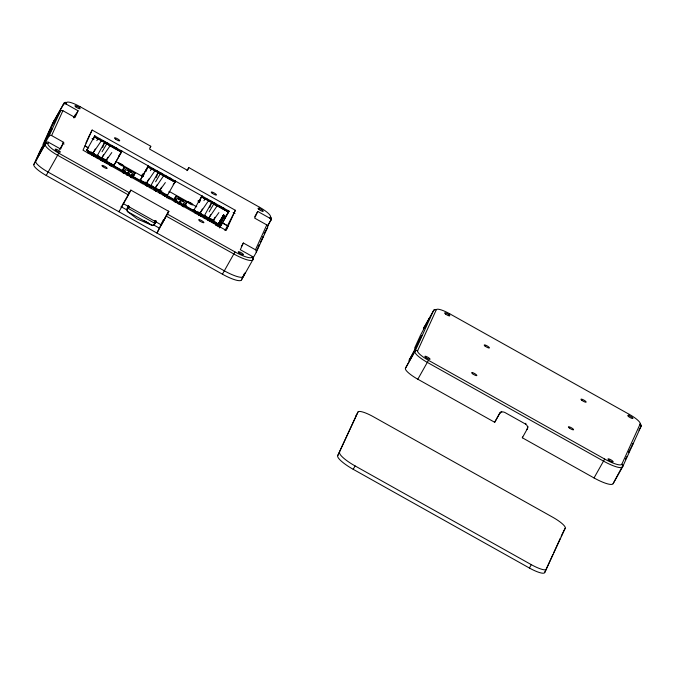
<?xml version="1.0" encoding="UTF-8"?>
<svg xmlns="http://www.w3.org/2000/svg" width="675" height="675" viewBox="0 0 675 675"><rect width="100%" height="100%" fill="white"/><g stroke="black" fill="none" stroke-linecap="round" stroke-linejoin="round"><path stroke-width="1.01" d="M131.389 171.847L131.043 171.669M182.908 200.829L183.187 200.939M98.736 157.511L98.12 156.929M94.576 137.708L94.745 135.886L229.053 211.123L220.944 225.61L193.725 210.431L194.088 209.672L193.767 210.195L195.581 211.207M148.129 167.712L148.306 165.89L149.318 167.569L151.428 168.851L153.039 168.539L154.761 171.011L157.427 170.994M201.682 197.716L201.859 195.893L202.88 197.572L204.981 198.855L206.592 198.543L208.313 201.015L210.98 200.998M215.021 205.268L215.367 203.462L211.916 202.019L204.39 215.679L205.824 216.076M220.573 226.007L220.345 226.943L216.16 224.75L216.608 223.771L220.573 226.007L219.603 227.652M135.034 173.213L132.967 177.128L122.158 171.087L122.698 169.627L124.242 167.164L135.034 173.213L132.967 177.128M186.865 202.247L184.79 206.17L173.99 200.121L175.112 197.395L176.065 196.197L186.865 202.247L185.38 204.888M102.718 147.428L104.802 142.012L108.262 143.454L109.983 145.918L112.649 145.91M156.271 177.432L158.363 172.015L161.814 173.458L163.536 175.922L166.202 175.913M173.99 200.121L176.065 196.197M209.824 207.436L211.646 202.525L228.622 212.077L221.78 208.558L220.691 206.938L224.142 208.381L224.817 209.9L226.969 211.115L228.428 210.777M123.82 173.07C127.904 168.033 119.264 171.315 123.719 173.273L125.002 170.902M127.702 175.5C132.089 170.37 123.204 173.332 127.702 175.5L128.984 173.137M131.676 177.727C136.072 172.597 127.187 175.559 131.676 177.727L132.958 175.365M175.542 199.226L174.268 201.589C178.251 204.356 176.344 195.168 174.361 201.395M180.807 202.171L179.525 204.533L180.807 202.171L179.516 201.454L178.242 203.816L179.516 201.454M184.79 204.398L183.507 206.769L184.79 204.398L183.499 203.681L182.225 206.052L183.499 203.681M93.167 139.683L94.745 135.886L95.766 137.565L97.875 138.847L99.478 138.535L101.208 141.007L103.866 140.991M145.935 171.585L148.306 165.89L140.214 180.183L146.559 183.743M199.1 202.534L201.859 195.893L193.725 210.431L195.151 210.338M267.604 226.159L271.232 219.468A1.983 1.932 24.5 0 0 270.456 216.818A13.863 3.021 29.5 0 0 259.622 207.276L188.789 167.569L187.532 170.362L149.529 149.065L150.795 146.256L79.954 106.616A13.863 3.021 29.5 0 0 66.606 102.608A1.983 1.932 24.5 0 0 63.923 103.317L52.507 123.508L42.981 144.425L52.144 128.393L40.112 150.744L33.826 164.557A15.846 3.459 29.5 0 0 46.204 175.458L222.421 274.185A19.803 4.32 29.5 0 0 241.49 279.914L253.184 259.132A1.983 1.932 24.5 0 0 252.408 256.483L240.317 249.708L243.371 243L255.462 249.775A1.983 1.932 24.5 0 1 256.238 252.425L252.728 258.618M259.622 207.276L259.267 207.841M449.305 314.305L449.668 313.715M628.973 414.965L629.336 414.366A13.863 3.021 29.5 0 1 640.162 423.942A1.983 1.932 24.5 0 1 640.938 426.592L622.62 466.855L613.102 483.68A19.803 4.32 29.5 0 1 594.025 477.942L522.332 437.78L522.695 436.987M629.159 451.668L628.729 452.301M122.158 171.087L124.242 167.164M42.01 147.378L35.724 161.19A15.846 3.459 29.5 0 0 48.111 172.091L224.328 270.818A19.803 4.32 29.5 0 0 243.397 276.548L245.093 272.827M44.888 141.058L54.405 120.142A15.846 3.459 29.5 0 1 55.907 119.526M39.412 153.098L48.929 136.274A1.983 1.932 24.5 0 1 51.604 135.565L63.703 142.341L60.649 149.048L48.549 142.273A1.983 1.932 24.5 0 0 45.875 142.99L33.826 164.557M48.929 136.274L60.244 111.409A1.983 1.932 24.5 0 1 62.918 110.7L75.018 117.475L78.072 110.759L65.973 103.984A1.983 1.932 24.5 0 0 63.298 104.701L53.781 121.525M63.298 104.701L63.923 103.317A15.846 3.459 29.5 0 1 66.133 102.735M163.249 220.033L156.946 233.069L168.851 211.41L130.849 190.114L128.461 194.948L57.628 155.267A15.846 3.459 29.5 0 1 45.242 144.366A1.983 1.932 24.5 0 1 47.925 143.657L48.549 142.273M51.604 135.565L62.918 110.7M65.973 103.984L66.606 102.608M85.868 143.092L89.868 134.3M92.171 130.056L83.008 150.188L226.218 230.42L235.372 210.288L92.171 130.056L90.264 133.422M118.505 156.389L121.939 151.116L113.839 165.603L86.611 150.424L86.982 149.664L86.662 150.179L88.467 151.2M119.298 210.988L118.943 211.773L128.461 194.948M121.205 207.622L122.825 204.069M128.377 205.58L126.757 209.132L127.364 211.461L137.329 219.021L152.592 225.585L154.406 224.615L155.663 221.856M141.851 175.972L141.488 176.766L143.353 176.327M128.579 205.453L127.499 207.816L127.364 211.461L152.592 225.585L155.149 223.307L155.503 222.514L154.643 222.033L155.031 221.189L156.22 220.936M142.408 175.061L143.303 175.492L142.231 175.449L143.277 176.285L143.994 173.964M142.771 174.268L143.665 174.698L142.948 173.872M129.296 206.28L128.638 208.651L153.951 222.834L154.491 222.379L155.326 222.91L154.643 222.033L155.866 221.729L154.997 221.24M166.565 194.299L167.392 195.607L140.164 180.428L148.306 165.89M169.493 191.464L169.13 192.248L169.56 191.573M147.876 166.835L168.218 178.554L175.061 182.073L175.492 181.119L173.205 184.638M130.849 190.114L123.23 203.572L161.241 224.868L168.59 211.165M201.859 195.893L201.428 196.838L220.902 208.018M223.585 214.886L217.662 225.129L218.869 225.813L224.564 215.485L223.585 214.886L217.207 226.133M220.573 220.084L219.831 221.4M218.869 225.813L224.564 215.485M270.608 220.852A1.983 1.932 24.5 0 0 269.831 218.202L257.74 211.427L254.686 218.135L266.777 224.91A1.983 1.932 24.5 0 1 267.553 227.559L256.238 252.425M241.49 279.914L244.46 273.4M166.463 216.245L233.845 253.994A19.803 4.32 29.5 0 0 252.914 259.723A1.983 1.932 24.5 0 0 252.138 257.074L252.408 256.483M255.462 249.775L266.777 224.91M269.831 218.202L270.456 216.818M257.293 249.278L259.453 244.544M252.914 259.723L253.184 259.132M337.719 455.676L357.944 412.054A15.846 3.459 29.5 0 1 373.199 416.644L552.867 517.303A15.846 3.459 29.5 0 1 565.253 528.204L544.666 572.611A15.846 3.459 29.5 0 1 529.411 568.029L353.194 469.302A19.803 4.32 29.5 0 1 337.719 455.676L357.944 412.054M501.778 411.404A3.957 3.864 24.5 0 0 499.812 413.092L494.691 422.288L417.817 379.223A15.846 3.459 29.5 0 1 405.43 368.322L413.134 354.257L415.361 349.355L409.025 360.425L419.648 340.343L421.875 335.433L414.593 348.19L420.517 335.163L429.73 317.773L423.394 328.852L424.111 327.274L433.628 310.449A15.846 3.459 29.5 0 1 435.13 309.833M405.43 368.322L414.948 351.498A1.983 1.932 24.5 0 1 417.631 350.781L436.312 309.732A13.863 3.021 29.5 0 1 449.66 313.748L629.328 414.382M494.691 422.288L499.812 413.092M522.332 437.78L527.453 428.574L527.091 429.368A3.957 3.864 24.5 0 0 525.538 424.069L525.901 423.276M544.666 572.611L552.918 554.479M553.787 552.572L560.309 538.245M561.178 536.338L562.916 532.524M613.102 483.68L621.776 467.48M436.312 309.732A1.983 1.932 24.5 0 0 433.628 310.449L414.948 351.498A15.846 3.459 29.5 0 0 427.334 362.399L603.543 461.126A19.803 4.32 29.5 0 0 622.62 466.855A1.983 1.932 24.5 0 0 621.844 464.206L640.162 423.942M87.539 152.871L88.417 151.006M91.927 155.326L92.804 153.461M96.314 157.79L97.529 155.199M100.702 160.245L101.579 158.38M105.089 162.7L105.967 160.836M109.477 165.164L110.354 163.299M141.092 182.874L141.969 181.01M145.479 185.33L146.357 183.465M149.867 187.793L150.744 185.929M154.254 190.249L155.478 187.658M154.305 190.148L155.132 188.384M158.65 192.704L159.519 190.839M163.038 195.168L163.907 193.303M194.653 212.878L195.522 211.013M199.041 215.333L200.256 212.743M199.083 215.241L200.323 212.591M203.428 217.797L204.297 215.932M207.816 220.253L208.685 218.388M212.203 222.716L213.081 220.852M47.925 143.657A13.863 3.021 29.5 0 0 58.759 153.191L46.204 175.458M167.577 214.211L234.976 251.918A17.828 3.89 29.5 0 0 252.138 257.074M234.951 251.961L222.421 274.185M417.631 350.781A13.863 3.021 29.5 0 0 428.465 360.323L417.817 379.223M621.844 464.206A17.828 3.89 29.5 0 1 604.673 459.042L594.025 477.942M626.999 456.401L626.737 456.933M175.551 202.306L176.833 199.943M257.259 249.362L256.787 250.256M122.437 172.555L123.711 170.184M126.419 174.783L127.693 172.412M130.393 177.01L131.667 174.648M215.722 225.45L216.608 223.771M631.488 446.825L633.108 443.382L632.205 444.867M626.493 457.388L626.02 458.257M631.344 447.095L630.83 448.023M256.483 250.822L256.137 251.463M218.413 226.808L224.108 216.489L223.13 215.89L223.99 216.667M260.938 241.237L263.402 236.258L262.946 236.976M625.835 458.587L625.463 459.262M218.54 226.538L224.108 216.489M630.458 448.698L630.079 449.373M260.567 241.912L260.204 242.561M166.345 197.412L167.324 198.011M107.485 160.988L92.88 153.233L95.276 148.989M103.106 158.524L101.672 158.127L103.579 154.744M107.958 157.216L106.051 160.608L104.532 159.368L106.051 160.608L111.797 152.567M161.047 190.991L146.441 183.237L148.829 178.993M156.659 188.528L155.225 188.131L157.132 184.748M158.119 189.354L159.604 190.612L161.519 187.22M214.599 220.995L199.994 213.241L202.382 208.997M210.212 218.531L208.778 218.135L210.693 214.751M211.672 219.358L213.157 220.615L215.072 217.223M50.726 128.233L60.244 111.409M36.357 159.806L45.875 142.99M73.676 117.644L75.676 114.1M74.005 117.939L78.072 110.759M59.636 149.512L63.703 142.341M121.939 151.116L113.847 165.417L103.385 159.553M145.614 170.412L146.205 170.049M175.492 181.119L167.408 195.421L161.063 191.869M155.866 221.729L154.761 223.83L154.668 221.982L154.938 223.433M187.017 170.657L188.789 167.569M161.241 224.868L168.851 211.41M235.372 210.288L224.969 230.572M226.42 228.926L228.471 225.298M254.694 216.81L257.74 211.427M241.338 246.586L243.371 243M267.722 225.678L271.232 219.468A15.846 3.459 29.5 0 0 271.097 218.303M264.043 233.753L267.553 227.559M353.194 469.302L355.101 465.936A19.803 4.32 29.5 0 1 339.618 452.318M529.411 568.029L531.309 564.663A15.846 3.459 29.5 0 0 546.573 569.253M565.253 528.204L563.347 531.562A15.846 3.459 29.5 0 0 563.38 530.862M638.963 430.093L640.938 426.592A15.846 3.459 29.5 0 0 640.052 424.28M628.703 451.811L629.733 449.997M150.188 147.293L150.787 146.273M262.162 238.317L262.803 237.212M258.247 246.518L258.584 245.936M96.846 140.628L97.875 138.847M150.398 170.64L151.428 168.851M203.951 200.644L204.981 198.855M79.599 107.182L79.971 106.574M217.325 225.855L223.13 215.89M102.06 151.782L106.785 143.733L108.262 143.454M155.613 181.786L160.338 173.737L161.814 173.458M209.166 211.798L213.899 203.74L215.367 203.462L217.097 205.934L219.755 205.917M258.888 245.405L259.335 244.654M622.072 466.45L622.333 466.012M140.214 180.183L140.535 179.668L140.164 180.428L141.598 180.335M224.471 218.16L229.053 211.123L220.961 225.425L219.147 224.412M89.1 153.63L90.188 152.002M93.487 156.085L94.576 154.457M97.875 158.549L98.963 156.921M102.263 161.004L103.351 159.376M106.65 163.46L107.738 161.831M111.037 165.923L112.126 164.295M142.653 183.634L143.741 182.005M147.04 186.089L148.129 184.461M151.428 188.553L152.516 186.924M155.815 191.008L156.904 189.38M160.211 193.463L161.84 191.025M164.599 195.927L165.679 194.299M196.214 213.637L197.294 212.009M200.602 216.093L201.682 214.464M204.989 218.557L206.069 216.928M210.457 219.383L209.377 221.012L210.929 218.725M213.764 223.467L214.852 221.847M89.058 153.723L90.121 152.137M93.445 156.187L94.508 154.6M97.833 158.642L98.896 157.056M102.22 161.106L103.823 158.718M106.608 163.561L107.679 161.975M110.995 166.016L112.067 164.43M142.611 183.735L143.682 182.14M146.998 186.19L148.07 184.604M151.386 188.646L152.989 186.266M155.773 191.109L156.845 189.515M160.161 193.565L161.764 191.185M164.548 196.02L165.62 194.434M196.163 213.739L197.235 212.144M200.551 216.194L201.623 214.608M204.938 218.649L206.01 217.063M213.713 223.568L214.785 221.982M91.403 151.976L92.88 153.233L101.208 141.007M101.672 158.127L109.983 145.918M144.956 181.98L146.441 183.237L154.204 171.821M155.225 188.131L163.536 175.922M198.509 211.984L199.994 213.241L207.765 201.825M208.778 218.135L217.097 205.934M159.604 190.612L165.35 182.571M213.157 220.615L218.903 212.574M98.719 157.537L96.972 156.558L97.58 156.642M219.586 227.897L220.236 227.18L219.772 226.775M121.314 150.77L119.855 151.107L117.703 149.892L117.037 148.365L113.586 146.931L114.666 148.542L121.508 152.061L94.314 136.831L94.745 135.886L86.611 150.424L88.045 150.331M174.876 180.773L173.407 181.111L171.256 179.896L170.589 178.369L167.138 176.934L168.218 178.554L170.589 178.369M114.666 148.542L117.037 148.365M221.78 208.558L224.142 208.381M169.18 198.787L168.742 198.534L169.214 198.728M186.283 205.951L185.836 205.791L186.275 206.035M141.598 176.521L142.037 176.766M92.872 154.069L94.331 155.081L93.285 154.221M92.88 153.233L94.323 153.613M146.441 183.237L147.884 183.617M199.994 213.241L201.437 213.621M98.719 156.06L97.276 155.672L104.541 142.518L113.788 148.011M152.272 186.072L150.837 185.676L158.093 172.522L175.061 182.073M142.079 181.617L143.505 182.621L142.729 181.912M150.854 186.536L152.111 187.253M198.079 201.589L199.606 202.112M217.688 223.957L217.249 223.965L217.772 224.446M200.163 214.135C198.636 214.211 203.167 215.949 200.585 214.329M106.296 161.528C104.473 161.409 109.409 163.443 106.549 161.646M155.545 189.11L154.929 189.076L175.323 200.678M164.32 194.029C162.278 193.75 167.417 195.944 164.405 194.071M146.855 184.233C144.669 183.473 148.711 186.03 147.606 184.688M196.104 211.823L195.311 211.621L196.838 212.287M213.646 221.653C211.106 220.852 216.329 223.636 213.832 221.746M204.879 216.743C202.373 215.823 207.141 218.675 205.318 216.987M102.246 159.232L101.36 159.013L102.946 159.705M111.021 164.152C108.304 163.097 113.197 166.05 111.375 164.354M223.433 215.131L224.446 215.662M122.707 172.1L123.998 172.783M126.681 174.336L127.98 175.011M130.663 176.563L131.954 177.238M174.53 201.142L175.821 201.817M178.512 203.369L179.803 204.044M182.486 205.597L183.786 206.28M89.429 152.061C86.594 150.441 90.298 153.596 89.657 152.229M160.279 191.742C157.613 190.527 161.755 193.455 160.768 192.063M155.706 189.692L156.668 189.996L155.976 189.338M123.652 168.446L134.452 174.488M175.483 197.488L186.283 203.529M233.162 212.49L234.993 213.511M92.062 138.544L93.892 139.565M198.121 200.576L199.825 201.53M141.716 175.028L143.522 176.04M115.847 161.528L142.509 176.462M169.163 191.396L196.746 206.845M85.067 145.901L86.797 146.863M221.56 222.37L226.741 225.273M85.067 146.019L88.712 148.053M221.704 222.564L228.082 226.142M127.381 170.117L131.701 172.53M178.343 198.669L183.524 201.572M90.188 152.162L101.638 158.574M148.154 184.638L151.09 186.283M152.904 187.296L159.553 191.025M197.294 212.169L209.174 218.827M210.49 219.561L217.468 223.476M93.555 154.364L126.335 172.732M129.305 174.395L131.271 175.492M132.713 176.302L174.842 199.91M181.221 203.479L183.043 204.5M184.537 205.335L217.342 223.72M88.99 152.305L151.318 187.228M176.648 201.42L218.042 224.615M217.789 224.859L218.995 225.534M62.336 143.032L64.125 144.037M58.759 153.191L129.592 192.873M428.465 360.323L604.673 459.042M525.538 424.069L504.807 412.45A3.957 3.864 24.5 0 0 499.449 413.876M155.182 220.852L156.043 221.332L155.208 220.801M154.28 222.826L155.149 223.307L154.313 222.775M121.019 206.651L127.457 210.254M153.174 224.665L159.604 228.268M144.602 220.868L148.508 223.054M355.101 465.936L531.309 564.663M179.381 201.589L180.74 202.348M183.364 203.816L184.714 204.584M131.532 174.783L132.891 175.542M175.399 199.361L176.757 200.121M123.576 170.319L124.926 171.087M127.55 172.547L128.908 173.315M209.621 219.392L208.465 219.021L210.06 219.712M198.433 201.158L198.88 201.319M220.118 224.302L220.944 225.61M113.012 164.295L113.839 165.603M155.301 222.649L155.031 221.189L155.123 223.037M52.507 123.508A15.846 3.459 29.5 0 1 54 122.892M192.502 204.23A2.97 0.65 29.5 0 1 191.371 204.584A2.97 0.65 29.5 0 1 187.928 202.5A2.97 0.65 29.5 0 1 188.595 201.867M189.321 202.146A2.97 0.65 29.5 0 1 192.054 203.799M122.082 164.438A2.97 0.65 29.5 0 1 123.137 166.109A2.97 0.65 29.5 0 1 119.095 164.025A2.97 0.65 29.5 0 1 119.72 163.223M120.749 163.679A2.97 0.65 29.5 0 1 121.297 163.966M424.111 327.274A15.846 3.459 29.5 0 1 425.613 326.649M527.926 426.423A3.957 3.864 24.5 0 1 527.605 428.271M356.037 415.42A15.846 3.459 29.5 0 1 356.527 414.973M198.796 200.568L198.585 201.867L200.467 200.509L198.796 200.568M143.125 175.888L142.231 175.449L143.1 175.939M143.488 175.095L142.594 174.665L143.488 175.095M129.111 206.677L128.225 206.238L129.085 206.727M128.393 208.254L127.499 207.816L128.368 208.305M128.571 207.858L127.685 207.428L128.545 207.908M128.756 207.461L127.862 207.031L128.756 207.461M128.933 207.065L128.039 206.634L128.933 207.065M154.845 221.586L155.68 222.126L154.845 221.586M56.042 150.297A2.97 0.65 29.5 0 0 60.311 152.145A2.97 0.65 29.5 0 0 56.902 149.496A2.97 0.65 29.5 0 0 56.042 150.297M239.161 252.889A2.97 0.65 29.5 0 0 243.43 254.745A2.97 0.65 29.5 0 0 240.03 252.096A2.97 0.65 29.5 0 0 239.161 252.889M75.794 106.878A2.97 0.65 29.5 0 0 80.063 108.726A2.97 0.65 29.5 0 0 76.663 106.085A2.97 0.65 29.5 0 0 75.794 106.878M258.922 209.478A2.97 0.65 29.5 0 0 263.191 211.326A2.97 0.65 29.5 0 0 259.791 208.676A2.97 0.65 29.5 0 0 258.922 209.478M115.391 138.966A2.97 0.65 29.5 0 0 119.661 140.822A2.97 0.65 29.5 0 0 116.26 138.172A2.97 0.65 29.5 0 0 115.391 138.966M212.136 193.168A2.97 0.65 29.5 0 0 216.405 195.024A2.97 0.65 29.5 0 0 213.005 192.375A2.97 0.65 29.5 0 0 212.136 193.168M102.819 166.598A2.97 0.65 29.5 0 0 107.089 168.446A2.97 0.65 29.5 0 0 103.688 165.805A2.97 0.65 29.5 0 0 102.819 166.598M199.564 220.801A2.97 0.65 29.5 0 0 203.833 222.649A2.97 0.65 29.5 0 0 200.433 219.999A2.97 0.65 29.5 0 0 199.564 220.801M425.739 357.421A2.97 0.65 29.5 0 0 430.009 359.277A2.97 0.65 29.5 0 0 426.608 356.628A2.97 0.65 29.5 0 0 425.739 357.421M608.867 460.021A2.97 0.65 29.5 0 0 613.136 461.869A2.97 0.65 29.5 0 0 609.736 459.219A2.97 0.65 29.5 0 0 608.867 460.021M445.5 314.002A2.97 0.65 29.5 0 0 449.769 315.858A2.97 0.65 29.5 0 0 446.369 313.208A2.97 0.65 29.5 0 0 445.5 314.002M628.619 416.602A2.97 0.65 29.5 0 0 632.888 418.449A2.97 0.65 29.5 0 0 629.488 415.808A2.97 0.65 29.5 0 0 628.619 416.602M485.097 346.098A2.97 0.65 29.5 0 0 489.367 347.946A2.97 0.65 29.5 0 0 485.966 345.305A2.97 0.65 29.5 0 0 485.097 346.098M581.842 400.3A2.97 0.65 29.5 0 0 586.111 402.148A2.97 0.65 29.5 0 0 582.711 399.507A2.97 0.65 29.5 0 0 581.842 400.3M472.525 373.722A2.97 0.65 29.5 0 0 476.795 375.578A2.97 0.65 29.5 0 0 473.394 372.929A2.97 0.65 29.5 0 0 472.525 373.722M569.27 427.925A2.97 0.65 29.5 0 0 573.539 429.781A2.97 0.65 29.5 0 0 570.139 427.132A2.97 0.65 29.5 0 0 569.27 427.925"/></g></svg>
